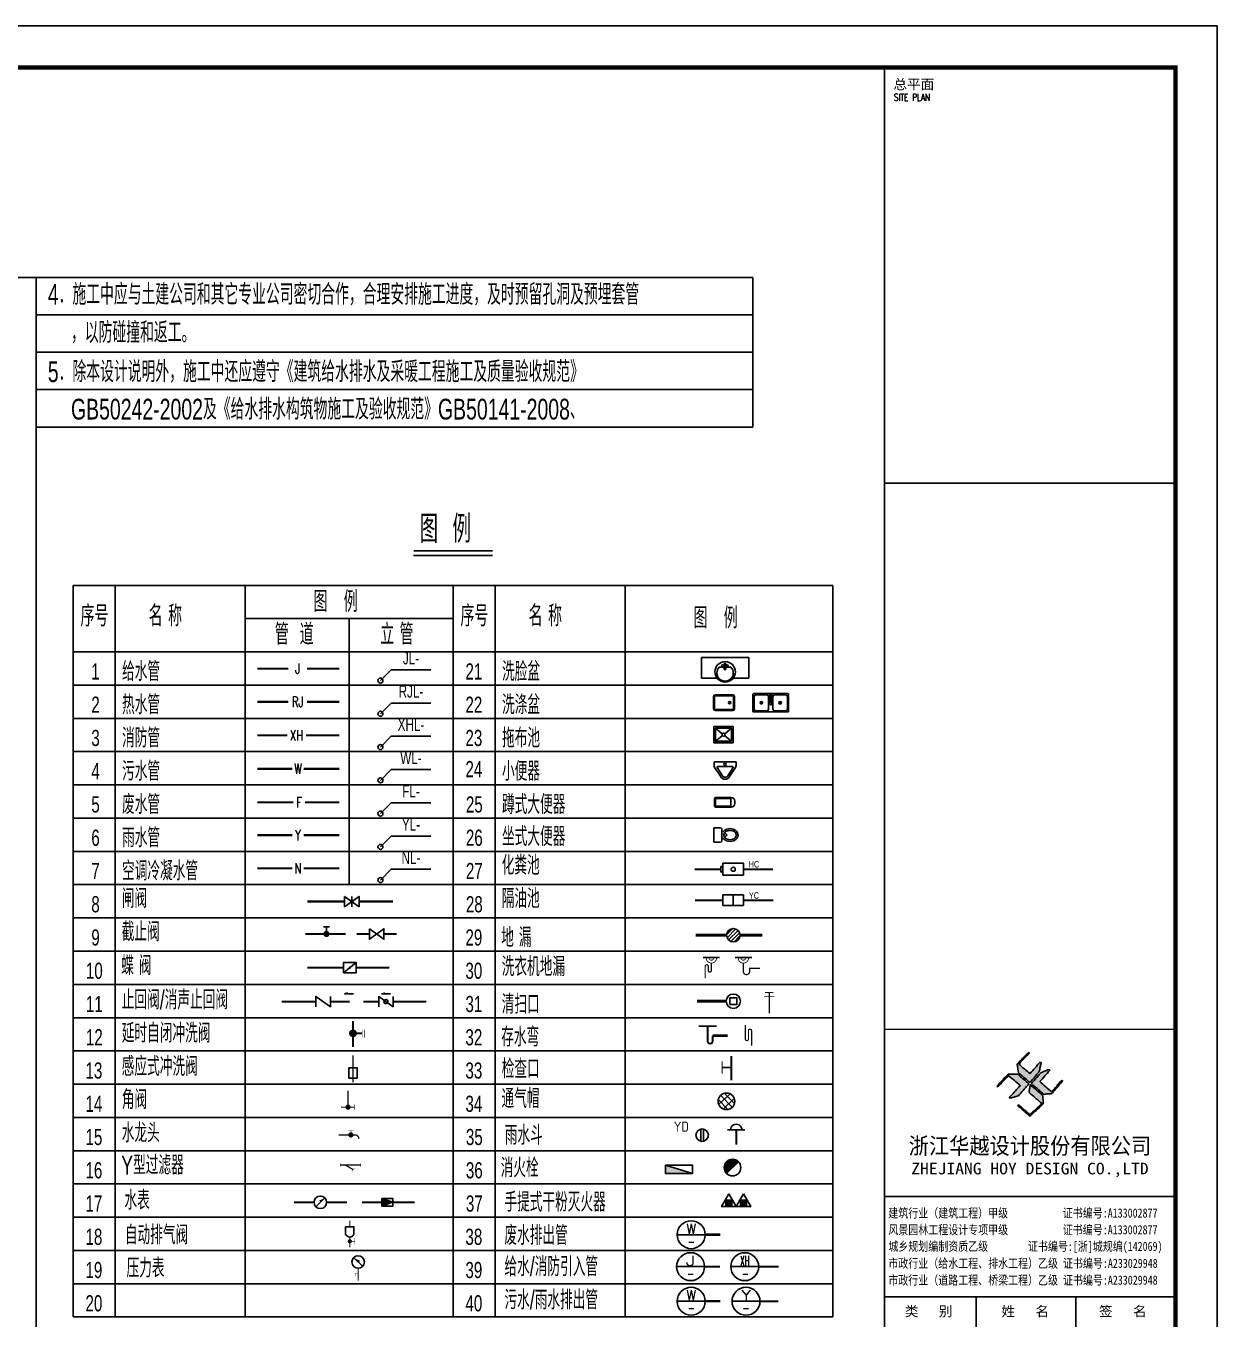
# Model space of a CAD drawing. Extents: x -216126 to 1846968, y -229642 to 543368.
# Drawn here: x 428894 to 457549, y 446515 to 477628 of the extents above; entities that cross this region are included whole.
import ezdxf
from ezdxf.enums import TextEntityAlignment as Align

# ---------------------------------------------------------------- set-up
doc = ezdxf.new("R2010")
doc.units = 0
doc.header["$LTSCALE"] = 1000
doc.header["$MEASUREMENT"] = 0
doc.linetypes.add('CONTINOUS', pattern=[0])
for name, color, linetype in [('JZ_0', 7, 'Continuous'), ('JZ_TEXT', 4, 'Continuous'), ('PUB_TITLE', 171, 'Continuous'), ('S_WALL', 9, 'Continuous'), ('TK', 4, 'Continuous'), ('TWT_TEXT', 7, 'Continuous')]:
    doc.layers.add(name, color=color, linetype=linetype)
doc.styles.add('-宋体', font='', dxfattribs={"width": 0.8})
doc.styles.add('_HZTXT', font='HZTXT_E', dxfattribs={"width": 0.8, "bigfont": 'HZTXT'})
doc.styles.add('COMPLEX', font='COMPLEX')
doc.styles.add('DIM_FONT', font='SIMPLEX', dxfattribs={"width": 0.7, "bigfont": 'GBCBIG'})
doc.styles.add('DXF', font='ros.shx', dxfattribs={"width": 0.7, "bigfont": 'hzs.shx'})
doc.styles.add('GPS_HZ', font='hztxt_e.shx', dxfattribs={"width": 0.7, "bigfont": 'hztxt.shx'})
doc.styles.add('HT', font='simhei.ttf', dxfattribs={"width": 0.8})
doc.styles.add('HZ', font='rs', dxfattribs={"width": 0.8, "bigfont": 'hztxt'})
doc.styles.add('ROMANS', font='romans', dxfattribs={"width": 0.65, "height": 231.275})
doc.styles.get("Standard").update_dxf_attribs({"font": 'gbenor.shx', "bigfont": 'gbcbig.shx'})
doc.styles.add('图签宋体', font='', dxfattribs={"height": 300})
doc.styles.add('图签黑体', font='simhei.ttf', dxfattribs={"height": 550})
doc.styles.get('-宋体').set_extended_font_data('SimSun')
doc.styles.get('图签宋体').set_extended_font_data('NSimSun')

# ---------------------------------------------------------------- blocks, each defined once
blk = doc.blocks.new('污水井编号')
blk.add_line((-336, 0), (336, 0))
blk.add_circle((0, 0), 336)
at = {"style": 'COMPLEX', "width": 0.914422}
blk.add_text('W', height=240, dxfattribs=at).set_placement((-114, 23), (116, 23), align=Align.FIT)
at = {"style": 'COMPLEX', "width": 1.762315}
blk.add_attdef('1', text='', height=230, dxfattribs=at).set_placement((-84, -276), (90, -276), align=Align.FIT)
blk = doc.blocks.new('$VA035_1')
for points, const_width in [([(-250, 0), (250, 0)], 30), ([(-250, -50), (-250, 50)], 10), ([(-128, 0), (67, -114)], 30), ([(250, -50), (250, 50)], 10), ([(35, -154), (99, -74)], 10)]:
    blk.add_lwpolyline(points, dxfattribs=dict(const_width=const_width))
at = {"flags": 1}
for tag in ['UNIT', 'WHAT', 'SPEC']:
    blk.add_attdef(tag, (0, 0), '', height=0.001, dxfattribs=at)
blk = doc.blocks.new('_LV11')
for p, q in [((-255, 0), (255, 0)), ((-305, -410), (-305, -50)), ((-275, -410), (-275, -50)), ((-255, -30), (255, -30)), ((275, -50), (275, -410)), ((305, -50), (305, -410)), ((255, -430), (-255, -430)), ((255, -460), (-255, -460))]:
    blk.add_line(p, q)
blk.add_circle((165, -230), 32.5)
for centre, radius, start, end in [((-255, -50), 50, 90, 180), ((255, -50), 50, 0, 90), ((-255, -50), 20, 90, 180), ((255, -50), 20, 0, 90), ((-255, -410), 50, 180, 270), ((-255, -410), 20, 180, 270), ((255, -410), 50, 270, 0), ((255, -410), 20, 270, 0)]:
    blk.add_arc(centre, radius, start, end)
blk = doc.blocks.new('_LV12')
for p, q in [((-250, -50), (-39, -219)), ((-250, -450), (-39, -281)), ((39, -219), (250, -50)), ((39, -281), (250, -450))]:
    blk.add_line(p, q)
for points in [[(300, -500), (300, 0), (-300, 0), (-300, -500)], [(250, -450), (250, -50), (-250, -50), (-250, -450)]]:
    blk.add_lwpolyline(points, close=True)
blk.add_circle((0, -250), 50)
blk = doc.blocks.new('_LV7')
for p, q in [((-170, -61), (-170, 0)), ((-170, 0), (170, 0)), ((170, -61), (170, 0)), ((-162, -88), (-69, -231)), ((-124, -91), (-43, -216)), ((-116, -76), (116, -76)), ((43, -216), (124, -91)), ((69, -231), (162, -88))]:
    blk.add_line(p, q)
blk.add_circle((0, -38), 17.7)
for centre, radius, start, end in [((-120, -61), 50, 180, 213.0863), ((-116, -86), 10, 90, 213.0863), ((116, -86), 10, 326.9137, 90), ((120, -61), 50, 326.9137, 0), ((0, -191), 80, 210, 330), ((0, -191), 50, 210, 330)]:
    blk.add_arc(centre, radius, start, end)
blk = doc.blocks.new('_LV6')
for p, q in [((-140, -340), (-140, -780)), ((-110, -340), (-110, -770)), ((100, -300), (-100, -300)), ((100, -330), (-100, -330)), ((110, -770), (110, -340)), ((140, -780), (140, -340)), ((140, -770), (-140, -770)), ((-30, -890), (30, -890))]:
    blk.add_line(p, q)
for centre, radius, start, end in [((-100, -340), 40, 90, 180), ((-100, -340), 10, 90, 180), ((100, -340), 40, 0, 90), ((100, -340), 10, 0, 90), ((-30, -780), 110, 180, 270), ((30, -780), 110, 270, 0)]:
    blk.add_arc(centre, radius, start, end)
blk = doc.blocks.new('_LV5')
for p, q in [((210, 0), (-210, 0)), ((-210, 0), (-210, -180)), ((210, -180), (210, 0)), ((160, -230), (-160, -230)), ((-101, -230), (-101, -254)), ((101, -230), (101, -254))]:
    blk.add_line(p, q)
blk.add_lwpolyline([(-135, -469, 0.080312), (-123, -544, 0.089014), (-92, -602, 0.104918), (-46, -639, 0.119812), (0, -650, 0.119812), (46, -639, 0.104918), (92, -602, 0.089014), (123, -544, 0.080312), (135, -469, 0.080312), (123, -395, 0.089014), (92, -337, 0.104918), (46, -300, 0.119812), (0, -288, 0.119812), (-46, -300, 0.104918), (-92, -337, 0.089014), (-123, -395, 0.080312)], format="xyb", close=True)
for points in [[(-39, -318, 0.073567), (-36, -339, 0.084454), (-27, -356, 0.10642), (-14, -368, 0.129709), (0, -372, 0.129709), (14, -368, 0.10642), (27, -356, 0.084454), (36, -339, 0.073567), (39, -318, 0.073567), (36, -298, 0.014016), (35, -295, 0.10642)], [(-35, -295, 0.013578), (-36, -298, 0.073567), (-39, -318, 0.073567)]]:
    blk.add_lwpolyline(points, format="xyb")
for centre, radius, start, end in [((-160, -180), 50, 180, 270), ((52, -453), 235, 141.2863, 161.6333), ((20, -427), 194, 134.8144, 141.2863), ((-151, -254), 50, 314.8144, 360), ((151, -254), 50, 180, 225.2555), ((-20, -427), 194, 38.7137, 45.2555), ((-52, -453), 235, 18.3667, 38.7137), ((160, -180), 50, 270, 360), ((102, -469), 287, 161.6333, 180), ((102, -469), 287, 180, 198.3667), ((52, -486), 235, 198.3667, 218.7137), ((20, -512), 194, 218.7137, 242.6714), ((0, -551), 150, 242.6714, 270), ((0, -551), 150, 270, 297.3286), ((-20, -512), 194, 297.3286, 321.2863), ((-52, -486), 235, 321.2863, 341.6333), ((-102, -469), 287, 0, 18.3667), ((-102, -469), 287, 341.6333, 360)]:
    blk.add_arc(centre, radius, start, end)
blk = doc.blocks.new('$QC001_2')
blk.add_line((-141, 59), (141, 341))
at = {"const_width": 200}
blk.add_lwpolyline([(71, 271, 0.668179), (-100, 200, 0.198912), (-71, 129, 1)], format="xyb", dxfattribs=at)
blk.add_circle((0, 200), 200)
at = {"style": 'HZ', "flags": 1}
for tag in ['UNIT', 'WHAT', 'SPEC']:
    blk.add_attdef(tag, (0, 0), '', height=0.0008, dxfattribs=at)
blk = doc.blocks.new('$QC001_5')
blk.add_line((-325, 200), (325, 0))
blk.add_lwpolyline([(325, 0), (325, 200), (-325, 200), (-325, 0)], close=True)
blk.add_solid([(-325, 200), (325, 200), (-325, 200), (325, 0)])
at = {"flags": 1}
for tag in ['UNIT', 'WHAT', 'SPEC']:
    blk.add_attdef(tag, (0, 0), '', height=0.001, dxfattribs=at)
blk = doc.blocks.new('$PS025_1')
blk.add_line((-598, 262), (-198, 262))
for points, const_width in [([(-525, 262, 1.067664), (-275, 262)], 20), ([(-455, 262, 1.159101), (-345, 262, 1.067664)], 20), ([(-400, 129), (-400, -75, 1), (-250, -75), (-250, 0), (0, 0)], 30)]:
    blk.add_lwpolyline(points, format="xyb", dxfattribs=dict(const_width=const_width))
at = {"style": 'HZ', "width": 0.7, "flags": 1}
for tag in ['UNIT', 'WHAT', 'SPEC']:
    blk.add_attdef(tag, (0, 0), '', height=0.001, dxfattribs=at)
blk = doc.blocks.new('$PS024_2')
blk.add_line((348, 500), (-52, 500))
for points, const_width in [([(0, 0), (0, 288, -1), (75, 288), (75, 188, 1), (150, 188), (150, 367)], 30), ([(275, 500, -1.067664), (25, 500)], 20), ([(205, 500, -1.159101), (95, 500, -1.067664)], 20)]:
    blk.add_lwpolyline(points, format="xyb", dxfattribs=dict(const_width=const_width))
at = {"style": 'HZ', "width": 0.7, "flags": 1}
for tag in ['WHAT', 'SPEC', 'UNIT']:
    blk.add_attdef(tag, (0, 0), '', height=0.001, dxfattribs=at)
blk = doc.blocks.new('$GS001_1')
at = {"const_width": 30}
blk.add_lwpolyline([(0, 0), (-400, 0, 0.443942), (-486, -95, -1.105826)], format="xyb", dxfattribs=at)
at = {"const_width": 15}
for points in [[(-231, 100), (-359, 100)], [(-296, 0), (-296, 100)]]:
    blk.add_lwpolyline(points, dxfattribs=at)
at = {"const_width": 62.5}
blk.add_lwpolyline([(-265, 0, -1), (-327, 0, -1)], format="xyb", close=True, dxfattribs=at)
at = {"flags": 1}
for tag in ['UNIT', 'WHAT', 'SPEC']:
    blk.add_attdef(tag, (0, 0), '', height=0.0001, dxfattribs=at)
blk = doc.blocks.new('$QC031_1')
blk.add_line((-93, 357), (93, 543))
blk.add_lwpolyline([(93, 543, 0, 50, 0), (-31, 456, 50, 50, 0)], format="xyseb")
for points, const_width in [([(0, 300), (0, 0)], 30), ([(0, 182), (75, 182), (75, 107)], 7.5)]:
    blk.add_lwpolyline(points, dxfattribs=dict(const_width=const_width))
blk.add_circle((0, 450), 150)
at = {"style": 'HZ', "flags": 1}
for tag in ['UNIT', 'WHAT', 'SPEC']:
    blk.add_attdef(tag, (0, 0), '', height=0.001, dxfattribs=at)
blk = doc.blocks.new('$PS004_0')
at = {"color": 7}
for p, q in [((-0.1, 0.49), (-0.1, -0.49)), ((0.1, 0.49), (0.1, -0.49))]:
    blk.add_line(p, q, dxfattribs=at)
blk.add_circle((0, 0), 0.5)
blk.add_text('YD', height=0.8).set_placement((-2.27, 0.29))
at = {"style": 'HZ', "flags": 1}
for tag in ['UNIT', 'WHAT', 'SPEC']:
    blk.add_attdef(tag, (0, 0), '', height=0.001, dxfattribs=at)
blk = doc.blocks.new('gps_fm_zf')
blk.add_line((0, 125), (0, -125))
blk.add_lwpolyline([(-175, 125), (-175, -125), (175, 125), (175, -125)], close=True)
blk = doc.blocks.new('GPS_fm_jzfx')
for p, q in [((-72, 170), (72, 170)), ((0, 73), (0, 170))]:
    blk.add_line(p, q)
at = {"const_width": 73.1}
blk.add_lwpolyline([(-37, 0, 1), (37, 0, 1)], format="xyb", close=True, dxfattribs=at)
blk = doc.blocks.new('GPS_fm_jzfd')
blk.add_lwpolyline([(-175, 125), (-175, -125), (175, 125), (175, -125)], close=True)
blk = doc.blocks.new('GPS_fm_df')
blk.add_line((-150, -125), (150, 125))
blk.add_lwpolyline([(-150, -125), (150, -125), (150, 125), (-150, 125)], close=True)
at = {"const_width": 29.3}
blk.add_lwpolyline([(-15, 0, 1), (15, 0, 1)], format="xyb", close=True, dxfattribs=at)
blk = doc.blocks.new('GPS_gs_xlpy')
for points, const_width in [([(170, 0), (170, 400)], 30), ([(0, 0), (320, 0)], 30), ([(320, -62), (320, 62)], 15)]:
    blk.add_lwpolyline(points, dxfattribs=dict(const_width=const_width))
at = {"const_width": 62.5}
blk.add_lwpolyline([(138.75, 0, -1), (201.25, 0, -1)], format="xyb", close=True, dxfattribs=at)
blk = doc.blocks.new('gps_感应式冲洗阀s')
at = {"const_width": 30}
blk.add_lwpolyline([(0, 0), (0, -650)], dxfattribs=at)
blk.add_lwpolyline([(-100, -550), (100, -550), (100, -300), (-100, -300)], close=True)
blk = doc.blocks.new('GPS_fm_dxf')
for p, q in [((-108, 187), (-25, 208)), ((111, 187), (-108, 187)), ((-25, 208), (-56, 187))]:
    blk.add_line(p, q)
blk.add_lwpolyline([(175, 125), (175, -125), (-175, 125), (-175, -125)])
blk.add_circle((0, 0), 50)
blk = doc.blocks.new('20080403110901')
blk.add_line((-504, 504), (504, 504))
blk.add_circle((0, 504), 504)
at = {"style": 'COMPLEX', "width": 1.058804}
blk.add_text('Y', height=360, dxfattribs=at).set_placement((-171, 539), (174, 539), align=Align.FIT)
at = {"style": 'COMPLEX', "width": 1.762315}
blk.add_attdef('1', text='', height=345, dxfattribs=at).set_placement((-126, 90), (135, 90), align=Align.FIT)
blk = doc.blocks.new('GPS_xf_swxfjbh')
blk.add_line((-336, 0), (336, 0))
blk.add_circle((0, 0), 336)
at = {"style": 'COMPLEX', "width": 0.502932}
blk.add_text('XH', height=240, dxfattribs=at).set_placement((-114, 23), (116, 23), align=Align.FIT)
at = {"style": 'COMPLEX', "width": 1.688885}
blk.add_attdef('1', text='', height=240, dxfattribs=at).set_placement((-84, -276), (90, -276), align=Align.FIT)
blk = doc.blocks.new('GPS_gs_swgsjbh')
blk.add_line((-336, 0), (336, 0))
blk.add_circle((0, 0), 336)
at = {"style": 'COMPLEX', "width": 1.828843}
blk.add_text('J', height=240, dxfattribs=at).set_placement((-114, 23), (116, 23), align=Align.FIT)
at = {"style": 'COMPLEX', "width": 1.762315}
blk.add_attdef('1', text='', height=230, dxfattribs=at).set_placement((-84, -276), (90, -276), align=Align.FIT)
blk = doc.blocks.new('GPS_ws_dbqpw')
at = {"linetype": 'CONTINOUS'}
blk.add_line((93, 229), (-330, 229), dxfattribs=at)
at = {"linetype": 'CONTINOUS', "const_width": 45}
blk.add_lwpolyline([(0, 0), (0, -131, -1), (-118, -131), (-118, 229)], format="xyb", dxfattribs=at)
blk = doc.blocks.new('GPS_ws_jxk')
for points, const_width in [([(-220, 0), (0, 0)], 45), ([(-220, 150), (-220, -150)], 25)]:
    blk.add_lwpolyline(points, dxfattribs=dict(const_width=const_width))
blk = doc.blocks.new('GPS_ws_tqm')
for p, q in [((0.81, 3.73), (-1.85, 1.3)), ((-1.4, 3.37), (1.3, 0.55)), ((-0.55, 3.93), (1.88, 1.46)), ((-1.95, 2.37), (0.26, 0.03)), ((1.85, 2.63), (-0.75, 0.19))]:
    blk.add_line(p, q)
blk.add_circle((-0.03, 1.99), 2)
blk = doc.blocks.new('雨水斗xt')
blk.add_line((0, 0), (205, 0))
blk.add_ellipse((103, 0), major_axis=(68.2, 0), ratio=1, start_param=-0.000001, end_param=3.141592)
blk = doc.blocks.new('手提式干粉灭火器')
h = blk.add_hatch()
h.set_pattern_fill('ANSI31', color=256, scale=225.365854, style=0)
h.set_pattern_definition([(45, (276289.086, 185586.136), (-19.9197154, 19.9197154), [])])
h.paths.add_polyline_path([(72, 158), (-72, 158), (-72, 19), (72, 19)])
for points in [[(0, 303), (-175, 0), (175, 0)], [(-72, 19), (72, 19), (72, 158), (-72, 158)]]:
    blk.add_lwpolyline(points, close=True)
blk = doc.blocks.new('GPS_ws_dlpm')
for p, q in [((-108, 9), (-9, 108)), ((-100, -40), (40, 100)), ((-76, -76), (76, 76)), ((-38, -101), (101, 38)), ((12, -107), (107, -12))]:
    blk.add_line(p, q)
blk.add_circle((0, 0), 108)
blk = doc.blocks.new('GPS_ws_qskpm')
blk.add_lwpolyline([(-55, -55), (55, -55), (55, 55), (-55, 55)], close=True)
blk.add_circle((0, 0), 115)
blk = doc.blocks.new('$PS003_1')
for points, const_width in [([(-125, 407), (125, 407)], 20), ([(-100, 500), (100, 500)], 20), ([(0, 500), (0, 0)], 30)]:
    blk.add_lwpolyline(points, dxfattribs=dict(const_width=const_width))
at = {"style": 'HZ', "width": 0.7, "flags": 1}
for tag in ['UNIT', 'WHAT', 'SPEC']:
    blk.add_attdef(tag, (0, 0), '', height=0.001, dxfattribs=at)
blk = doc.blocks.new('_E33IEP')
for p, q in [((44, -21), (44, 20)), ((44, 20), (194, 20)), ((135, 135), (135, 20)), ((194, 20), (194, -21)), ((194, -21), (44, -21)), ((135, -21), (135, -144))]:
    blk.add_line(p, q)
for centre, radius in [((248, -5), 246), ((106, 56), 26.7), ((105, -55), 26.7)]:
    blk.add_circle(centre, radius)
blk.add_arc((274, -5), 197, 225.2527, 134.7473)
at = {"style": 'DIM_FONT', "width": 0.8, "flags": 9}
for tag in ['XSIZE', 'YSIZE']:
    blk.add_attdef(tag, (0, 0), '', height=0.5, dxfattribs=at)
at = {"width": 0.8, "flags": 9}
for tag in ['XSIZE', 'YSIZE']:
    blk.add_attdef(tag, (2, -251), '', height=150, dxfattribs=at)
blk = doc.blocks.new('SC6')
for p, q in [((-6, 414), (-6, 14)), ((425, 434), (14, 434)), ((24, 364), (24, 64)), ((334, 404), (64, 404)), ((374, 364), (374, 64)), ((405, 217), (410, 315)), ((410, 375), (410, 315)), ((440, 315), (410, 315)), ((425, 434), (836, 434)), ((440, 375), (440, 315)), ((446, 217), (440, 315)), ((476, 364), (476, 64)), ((516, 404), (786, 404)), ((826, 364), (826, 64)), ((856, 414), (856, 14)), ((334, 24), (64, 24)), ((420, 235), (420, 225)), ((430, 235), (420, 235)), ((430, 235), (430, 225)), ((516, 24), (786, 24)), ((425, -6), (14, -6)), ((425, -6), (836, -6))]:
    blk.add_line(p, q)
for centre, radius in [((199, 214), 30), ((199, 214), 20), ((425, 195), 30), ((651, 214), 30), ((651, 214), 20)]:
    blk.add_circle(centre, radius)
for centre, radius, start, end in [((14, 414), 20, 90, 180), ((64, 364), 40, 90, 180), ((334, 364), 40, 0, 90), ((425, 375), 40, 292.0243, 607.9757), ((425, 375), 20, 318.5904, 581.4096), ((425, 375), 15, 0, 180), ((516, 364), 40, 90, 180), ((786, 364), 40, 0, 90), ((836, 414), 20, 0, 90), ((14, 14), 20, 180, 270), ((64, 64), 40, 180, 270), ((334, 64), 40, 270, 360), ((516, 64), 40, 180, 270), ((786, 64), 40, 270, 360), ((836, 14), 20, 270, 360)]:
    blk.add_arc(centre, radius, start, end)
blk = doc.blocks.new('$QC035_1')
blk.add_line((-93, -93), (93, 93))
blk.add_lwpolyline([(93, 93, 0, 50, 0), (-13, 22, 50, 50, 0)], format="xyseb")
blk.add_circle((0, 0), 150)
at = {"style": 'HZ', "flags": 1}
for tag in ['UNIT', 'WHAT', 'SPEC']:
    blk.add_attdef(tag, (0, 0), '', height=0.001, dxfattribs=at)
blk = doc.blocks.new('GPS_fm_swsb')
blk.add_hatch(color=256).paths.add_polyline_path([(175, 0), (-175, 125), (-175, -125)])
blk.add_lwpolyline([(-175, -125), (175, 0), (-175, 125)])
blk.add_lwpolyline([(-175, -125), (175, -125), (175, 125), (-175, 125)], close=True)
blk = doc.blocks.new('$VA026_2')
for points, const_width in [([(0, 499), (0, 649)], 30), ([(0, 251), (0, 0)], 30), ([(0, 149), (120, 149)], 15), ([(120, 229), (120, 79)], 15)]:
    blk.add_lwpolyline(points, dxfattribs=dict(const_width=const_width))
blk.add_lwpolyline([(-100, 499), (100, 499), (100, 319, -0.683235), (-100, 319), (-100, 499)], format="xyb")
at = {"const_width": 50}
blk.add_lwpolyline([(-25, 149, 1), (25, 149, 1)], format="xyb", close=True, dxfattribs=at)
at = {"style": 'HZ', "width": 0.7, "flags": 1}
for tag in ['UNIT', 'WHAT', 'SPEC']:
    blk.add_attdef(tag, (0, 0), '', height=0.001, dxfattribs=at)
blk = doc.blocks.new('A$C053D6479')
at = {"layer": 'PUB_TITLE'}
h = blk.add_hatch(color=256, dxfattribs=at)
h.dxf.hatch_style = 1
edge = h.paths.add_edge_path()
edge.add_spline(control_points=[(1026, 827), (1105, 920), (1188, 1008), (1266, 1102)], knot_values=[13, 13, 13, 13, 14, 14, 14, 14], degree=3, periodic=0)
edge.add_spline(control_points=[(1266, 1102), (1258, 1111), (1249, 1119), (1239, 1116)], knot_values=[12, 12, 12, 12, 13, 13, 13, 13], degree=3, periodic=0)
edge.add_spline(control_points=[(1239, 1116), (1210, 1107), (1179, 1092), (1144, 1077)], knot_values=[11, 11, 11, 11, 12, 12, 12, 12], degree=3, periodic=0)
edge.add_spline(control_points=[(1144, 1077), (1109, 1063), (1069, 1053), (1047, 1038)], knot_values=[10, 10, 10, 10, 11, 11, 11, 11], degree=3, periodic=0)
edge.add_spline(control_points=[(1047, 1038), (1028, 1026), (1007, 992), (991, 972)], knot_values=[9, 9, 9, 9, 10, 10, 10, 10], degree=3, periodic=0)
edge.add_spline(control_points=[(991, 972), (942, 913), (899, 868), (849, 810)], knot_values=[8, 8, 8, 8, 9, 9, 9, 9], degree=3, periodic=0)
edge.add_spline(control_points=[(849, 810), (842, 801), (822, 776), (822, 775)], knot_values=[7, 7, 7, 7, 8, 8, 8, 8], degree=3, periodic=0)
edge.add_spline(control_points=[(822, 775), (823, 771), (848, 752), (859, 744)], knot_values=[6, 6, 6, 6, 7, 7, 7, 7], degree=3, periodic=0)
edge.add_spline(control_points=[(859, 744), (949, 670), (1035, 592), (1122, 521)], knot_values=[5, 5, 5, 5, 6, 6, 6, 6], degree=3, periodic=0)
edge.add_spline(control_points=[(1122, 521), (1153, 527), (1185, 530), (1217, 533)], knot_values=[4, 4, 4, 4, 5, 5, 5, 5], degree=3, periodic=0)
edge.add_spline(control_points=[(1217, 533), (1246, 535), (1293, 532), (1316, 542)], knot_values=[3, 3, 3, 3, 4, 4, 4, 4], degree=3, periodic=0)
edge.add_spline(control_points=[(1316, 542), (1327, 547), (1338, 565), (1349, 579)], knot_values=[2, 2, 2, 2, 3, 3, 3, 3], degree=3, periodic=0)
edge.add_spline(control_points=[(1349, 579), (1423, 670), (1507, 759), (1572, 848)], knot_values=[1, 1, 1, 1, 2, 2, 2, 2], degree=3, periodic=0)
edge.add_spline(control_points=[(1572, 848), (1564, 852), (1561, 861), (1551, 862)], knot_values=[0, 0, 0, 0, 1, 1, 1, 1], degree=3, periodic=0)
edge.add_spline(control_points=[(1551, 862), (1469, 769), (1393, 671), (1310, 579)], knot_values=[15, 15, 15, 15, 16, 16, 16, 16], degree=3, periodic=0)
edge.add_spline(control_points=[(1310, 579), (1216, 662), (1118, 742), (1026, 827)], knot_values=[14, 14, 14, 14, 15, 15, 15, 15], degree=3, periodic=0)
at = {"layer": 'TK'}
h = blk.add_hatch(color=256, dxfattribs=at)
h.dxf.hatch_style = 2
edge = h.paths.add_edge_path()
edge.add_spline(control_points=[(906, 946), (906, 946), (906, 946), (866, 899), (814, 839), (806, 829), (789, 806), (787, 806), (777, 804), (728, 856), (719, 864), (651, 922), (580, 978), (514, 1036), (509, 1106), (488, 1176), (479, 1247), (570, 1343), (663, 1436), (758, 1526), (764, 1523), (768, 1518), (774, 1515), (693, 1422), (599, 1343), (520, 1249), (607, 1171), (698, 1096), (789, 1021), (874, 1109), (950, 1206), (1031, 1298), (1066, 1286), (1054, 1262), (1045, 1224), (1036, 1188), (1031, 1158), (1024, 1121), (1020, 1104), (1017, 1085), (1012, 1071), (1004, 1052), (976, 1026), (956, 1003), (906, 946)], knot_values=[-1, 0, 0, 0, 0, 0.0001, 1, 1, 1, 2, 2, 2, 3, 3, 3, 4, 4, 4, 5, 5, 5, 6, 6, 6, 7, 7, 7, 8, 8, 8, 9, 9, 9, 10, 10, 10, 11, 11, 11, 12, 12, 12, 13, 13, 13, 14, 14, 14, 14], degree=3, periodic=0)
h = blk.add_hatch(color=256, dxfattribs=at)
h.dxf.hatch_style = 2
edge = h.paths.add_edge_path()
edge.add_spline(control_points=[(291, 452), (291, 452), (291, 452), (313, 470), (322, 480), (400, 566), (477, 652), (553, 736), (460, 815), (366, 894), (270, 970), (183, 883), (101, 791), (16, 703), (-18, 714), (9, 735), (28, 755), (103, 838), (192, 930), (266, 1005), (319, 1009), (387, 1005), (442, 1007), (456, 1008), (472, 1011), (485, 1007), (507, 1000), (534, 967), (555, 949), (624, 891), (699, 833), (760, 773), (689, 691), (614, 604), (539, 517), (529, 505), (516, 487), (506, 482), (492, 475), (469, 472), (452, 467), (416, 456), (383, 448), (342, 438), (323, 433), (297, 422), (293, 440), (291, 452)], knot_values=[-1, 0, 0, 0, 0, 0.0001, 1, 1, 1, 2, 2, 2, 3, 3, 3, 4, 4, 4, 5, 5, 5, 6, 6, 6, 7, 7, 7, 8, 8, 8, 9, 9, 9, 10, 10, 10, 11, 11, 11, 12, 12, 12, 13, 13, 13, 14, 14, 14, 15, 15, 15, 15], degree=3, periodic=0)
h = blk.add_hatch(color=256, dxfattribs=at)
h.dxf.hatch_style = 2
edge = h.paths.add_edge_path()
edge.add_spline(control_points=[(662, 103), (662, 103), (662, 103), (616, 143), (568, 186), (545, 207), (518, 224), (499, 250), (501, 259), (511, 261), (516, 267), (609, 192), (696, 111), (785, 33), (883, 118), (977, 208), (1070, 298), (992, 373), (892, 456), (803, 534), (791, 544), (768, 561), (766, 569), (761, 588), (776, 634), (780, 655), (785, 690), (788, 721), (795, 746), (897, 661), (998, 576), (1097, 490), (1100, 425), (1106, 361), (1107, 294), (1018, 207), (925, 121), (830, 33), (818, 21), (800, 0), (787, 0), (768, -1), (725, 49), (712, 60), (662, 103)], knot_values=[-1, 0, 0, 0, 0, 0.0001, 1, 1, 1, 2, 2, 2, 3, 3, 3, 4, 4, 4, 5, 5, 5, 6, 6, 6, 7, 7, 7, 8, 8, 8, 9, 9, 9, 10, 10, 10, 11, 11, 11, 12, 12, 12, 13, 13, 13, 14, 14, 14, 14], degree=3, periodic=0)
for points, knots in [([(1031, 1298), (1066, 1286), (1054, 1262), (1045, 1224), (1036, 1188), (1031, 1158), (1024, 1121), (1020, 1104), (1017, 1085), (1012, 1071), (1004, 1052), (976, 1026), (956, 1003), (906, 946), (866, 899), (814, 839), (806, 829), (789, 806), (787, 806), (777, 804), (728, 856), (719, 864), (651, 922), (580, 978), (514, 1036), (509, 1106), (488, 1176), (479, 1247), (570, 1343), (663, 1436), (758, 1526), (764, 1523), (768, 1518), (774, 1515), (693, 1422), (599, 1343), (520, 1249), (607, 1171), (698, 1096), (789, 1021), (874, 1109), (950, 1206), (1031, 1298)], [0, 0, 0, 0, 1, 1, 1, 2, 2, 2, 3, 3, 3, 4, 4, 4, 5, 5, 5, 6, 6, 6, 7, 7, 7, 8, 8, 8, 9, 9, 9, 10, 10, 10, 11, 11, 11, 12, 12, 12, 13, 13, 13, 14, 14, 14, 14]), ([(555, 949), (624, 891), (699, 833), (760, 773), (689, 691), (614, 604), (539, 517), (529, 505), (516, 487), (506, 482), (492, 475), (469, 472), (452, 467), (416, 456), (383, 448), (342, 438), (323, 433), (297, 422), (293, 440), (291, 452), (313, 470), (322, 480), (400, 566), (477, 652), (553, 736), (460, 815), (366, 894), (270, 970), (183, 883), (101, 791), (16, 703), (-18, 714), (9, 735), (28, 755), (103, 838), (192, 930), (266, 1005), (319, 1009), (387, 1005), (442, 1007), (456, 1008), (472, 1011), (485, 1007), (507, 1000), (534, 967), (555, 949)], [0, 0, 0, 0, 1, 1, 1, 2, 2, 2, 3, 3, 3, 4, 4, 4, 5, 5, 5, 6, 6, 6, 7, 7, 7, 8, 8, 8, 9, 9, 9, 10, 10, 10, 11, 11, 11, 12, 12, 12, 13, 13, 13, 14, 14, 14, 15, 15, 15, 15]), ([(1551, 862), (1561, 861), (1564, 852), (1572, 848), (1507, 759), (1423, 670), (1349, 579), (1338, 565), (1327, 547), (1316, 542), (1293, 532), (1246, 535), (1217, 533), (1185, 530), (1153, 527), (1122, 521), (1035, 592), (949, 670), (859, 744), (848, 752), (823, 771), (822, 775), (822, 776), (842, 801), (849, 810), (899, 868), (942, 913), (991, 972), (1007, 992), (1028, 1026), (1047, 1038), (1069, 1053), (1109, 1063), (1144, 1077), (1179, 1092), (1210, 1107), (1239, 1116), (1249, 1119), (1258, 1111), (1266, 1102), (1188, 1008), (1105, 920), (1026, 827), (1118, 742), (1216, 662), (1310, 579), (1393, 671), (1469, 769), (1551, 862)], [0, 0, 0, 0, 1, 1, 1, 2, 2, 2, 3, 3, 3, 4, 4, 4, 5, 5, 5, 6, 6, 6, 7, 7, 7, 8, 8, 8, 9, 9, 9, 10, 10, 10, 11, 11, 11, 12, 12, 12, 13, 13, 13, 14, 14, 14, 15, 15, 15, 16, 16, 16, 16]), ([(1097, 490), (1100, 425), (1106, 361), (1107, 294), (1018, 207), (925, 121), (830, 33), (818, 21), (800, 0), (787, 0), (768, -1), (725, 49), (712, 60), (662, 103), (616, 143), (568, 186), (545, 207), (518, 224), (499, 250), (501, 259), (511, 261), (516, 267), (609, 192), (696, 111), (785, 33), (883, 118), (977, 208), (1070, 298), (992, 373), (892, 456), (803, 534), (791, 544), (768, 561), (766, 569), (761, 588), (776, 634), (780, 655), (785, 690), (788, 721), (795, 746), (897, 661), (998, 576), (1097, 490)], [0, 0, 0, 0, 1, 1, 1, 2, 2, 2, 3, 3, 3, 4, 4, 4, 5, 5, 5, 6, 6, 6, 7, 7, 7, 8, 8, 8, 9, 9, 9, 10, 10, 10, 11, 11, 11, 12, 12, 12, 13, 13, 13, 14, 14, 14, 14])]:
    blk.add_open_spline(points, degree=3, knots=knots, dxfattribs=at)
blk = doc.blocks.new('GeYuanFrame_38537115', base_point=(20.09, 4.53))
at = {"layer": 'PUB_TITLE'}
for points in [[(803.09, 235.33), (803.09, 292.73)], [(827.09, 235.33), (827.09, 292.73)]]:
    blk.add_lwpolyline(points, dxfattribs=at)
at = {"layer": 'TK'}
blk.add_line((781.09, 316.93), (851.09, 316.93), dxfattribs=at)
blk.add_lwpolyline([(20.09, 4.53), (20.09, 598.53), (861.09, 598.53), (861.09, 4.53)], close=True, dxfattribs=at)
at = {"layer": 'TK', "const_width": 1}
blk.add_lwpolyline([(45.09, 588.53), (851.09, 588.53), (851.09, 14.53), (45.09, 14.53)], close=True, dxfattribs=at)
at = {"layer": 'TK'}
for points, const_width in [([(781.09, 588.53), (781.09, 14.53)], 0.4), ([(781.09, 488.5), (851.09, 488.5)], 0.35), ([(781.09, 357.14), (851.09, 357.14)], 0.35), ([(781.09, 292.73), (851.09, 292.73)], 0.35), ([(781.09, 292.73), (851.09, 292.73)], 0.35)]:
    blk.add_lwpolyline(points, dxfattribs=dict(at, const_width=const_width))
blk.add_lwpolyline([(781.09, 292.73), (851.09, 292.73)], dxfattribs=at)
at = {"layer": 'PUB_TITLE', "xscale": 0.01000000000021828, "yscale": 0.01000000000021828, "zscale": 0.01}
blk.add_blockref('A$C053D6479', (808.19, 336.27), dxfattribs=at)
at = {"layer": 'TK', "style": '图签宋体'}
for s, p in [('总平面', (783.23, 583.28)), ('类   别', (785.97, 288.09)), ('姓   名', (809.2, 288.09)), ('签   名', (832.68, 288.09))]:
    blk.add_text(s, height=2.4, dxfattribs=at).set_placement(p)
at = {"layer": 'TK'}
for s, height, style, width, p in [('SITE PLAN', 1.697, 'ROMANS', 0.76, (783.35, 580.49)), ('建筑行业（建筑工程）甲级           证书编号:A133002877', 2.2, '-宋体', 0.8, (782, 311.83)), ('风景园林工程设计专项甲级           证书编号:A133002877', 2.2, '-宋体', 0.8, (782, 307.81)), ('城乡规划编制资质乙级        证书编号:[浙]城规编(142069)', 2.2, '-宋体', 0.8, (782, 303.82)), ('市政行业（给水工程、排水工程）乙级 证书编号:A233029948', 2.2, '-宋体', 0.8, (782, 299.74)), ('市政行业（道路工程、桥梁工程）乙级 证书编号:A233029948', 2.2, '-宋体', 0.8, (782, 295.69))]:
    blk.add_text(s, height=height, dxfattribs=dict(at, style=style, width=width)).set_placement(p)
for s, height, style, width, p in [('浙江华越设计股份有限公司', 3.96, 'HT', 0.9, (816.07, 329.16)), ('ZHEJIANG HOY DESIGN CO.,LTD', 2.8, '图签黑体', 1.11, (816.06, 323.29))]:
    blk.add_text(s, height=height, dxfattribs=dict(at, style=style, width=width)).set_placement(p, align=Align.MIDDLE)

msp = doc.modelspace()

# ---------------------------------------------------------------- linework, layer by layer
at = {"layer": 'JZ_0', "color": 8}
for p, q in [((428645.5, 471577), (446378.6, 471577)), ((429142.3, 420277), (429145.6, 471577)), ((446378.6, 471577), (446378.6, 467977)), ((429145.6, 470677), (446378.6, 470677)), ((429145.6, 469777), (446378.6, 469777)), ((429145.6, 468877), (446378.6, 468877)), ((429145.6, 467977), (446378.6, 467977)), ((430028.8, 462567.6), (448308.5, 462567.6)), ((430028.8, 461767.6), (448308.5, 461767.6)), ((430028.8, 460967.6), (448308.5, 460967.6)), ((430028.8, 460167.6), (448308.5, 460167.6)), ((430028.8, 459367.6), (448308.5, 459367.6)), ((430028.8, 458567.6), (448308.5, 458567.6)), ((430028.8, 457767.6), (448308.5, 457767.6)), ((430028.8, 456967.6), (448308.5, 456967.6)), ((430028.8, 456167.6), (448308.5, 456167.6)), ((430028.8, 455367.6), (448308.5, 455367.6)), ((430028.8, 454567.6), (448308.5, 454567.6)), ((430028.8, 453767.6), (448308.5, 453767.6)), ((430028.8, 452967.6), (448308.5, 452967.6)), ((430028.8, 452167.6), (448308.5, 452167.6)), ((430028.8, 451367.6), (448308.5, 451367.6)), ((430028.8, 450567.6), (448308.5, 450567.6)), ((430028.8, 449767.6), (448308.5, 449767.6)), ((430028.8, 448967.6), (448308.5, 448967.6)), ((430028.8, 448167.6), (448308.5, 448167.6)), ((430028.8, 447367.6), (448308.5, 447367.6))]:
    msp.add_line(p, q, dxfattribs=at)
at = {"layer": 'JZ_TEXT'}
msp.add_line((438215.4, 464886.8), (440121.9, 464886.8), dxfattribs=at)
at = {"layer": 'JZ_TEXT', "const_width": 41.7}
msp.add_lwpolyline([(438224.4, 464998.6), (440125.5, 464998.6)], dxfattribs=at)
at = {"layer": 'TWT_TEXT'}
for p, q in [((430028.8, 464167.6), (448308.5, 464167.6)), ((430028.8, 464167.6), (430028.8, 446567.6)), ((431040.6, 464167.6), (431040.6, 446567.6)), ((434168.7, 464167.6), (434168.7, 446567.6)), ((439168.7, 464167.6), (439168.7, 446567.6)), ((440180.5, 464167.6), (440180.5, 446567.6)), ((443308.5, 464167.6), (443308.5, 446567.6)), ((448308.5, 464167.6), (448308.5, 446567.6)), ((434168.7, 463367.6), (439168.7, 463367.6)), ((436668.7, 463367.6), (436668.7, 456967.6)), ((446282.3, 462435.8), (445145, 462435.8)), ((445145, 462435.8), (445145, 461935.8)), ((446282.3, 462435.8), (446282.3, 461935.8)), ((437423.2, 461877.5), (437682.5, 462136.9)), ((437682.5, 462136.9), (438632.5, 462136.9)), ((445519.4, 461935.8), (445145, 461935.8)), ((445519.4, 461935.8), (445487.2, 461935.8)), ((446282.3, 461935.8), (445907.8, 461935.8)), ((437423.2, 461077.5), (437682.5, 461336.9)), ((437682.5, 461336.9), (438632.5, 461336.9)), ((437423.2, 460277.5), (437682.5, 460536.9)), ((437682.5, 460536.9), (438632.5, 460536.9)), ((437423.2, 459477.5), (437682.5, 459736.9)), ((437682.5, 459736.9), (438632.5, 459736.9)), ((437423.2, 458677.5), (437682.5, 458936.9)), ((437682.5, 458936.9), (438632.5, 458936.9)), ((437423.2, 457877.5), (437682.5, 458136.9)), ((437682.5, 458136.9), (438632.5, 458136.9)), ((445660.3, 457484.5), (446158, 457484.5)), ((445660.3, 457192.7), (445660.3, 457484.5)), ((446158, 457484.5), (446158, 457192.7)), ((437423.2, 457077.5), (437682.5, 457336.9)), ((437682.5, 457336.9), (438632.5, 457336.9)), ((446158, 457192.7), (445660.3, 457192.7)), ((445661.4, 456723.7), (446159.1, 456723.7)), ((445661.4, 456462.4), (445661.4, 456723.7)), ((445661.4, 456462.4), (445661.4, 456723.7)), ((446159.1, 456462.4), (445661.4, 456462.4)), ((445723.6, 456723.7), (446096.9, 456723.7)), ((446096.9, 456462.4), (445723.6, 456462.4)), ((445910.3, 456723.7), (445910.3, 456462.4)), ((445910.3, 456723.7), (445910.3, 456462.4)), ((446159.1, 456723.7), (446159.1, 456462.4)), ((436557, 454341.8), (436639.8, 454362.5)), ((436775.7, 454341.8), (436557, 454341.8)), ((436639.8, 454362.5), (436608.6, 454341.8)), ((430028.8, 446567.6), (448308.5, 446567.6))]:
    msp.add_line(p, q, dxfattribs=at)
for points, const_width in [([(434460.8, 462166.6), (435207.4, 462166.6)], 50), ([(435657.4, 462166.6), (436434.4, 462166.6)], 50), ([(434460.8, 461366.6), (435207.4, 461366.6)], 50), ([(435657.4, 461366.6), (436434.4, 461366.6)], 50), ([(434460.8, 460561.3), (435180.6, 460561.3)], 50), ([(435630.6, 460561.3), (436434.4, 460561.3)], 50), ([(434460.8, 459755), (435301.2, 459755)], 50), ([(435576.2, 459755), (436434.4, 459755)], 50), ([(434460.8, 458949.3), (435331.2, 458949.3)], 50), ([(435606.2, 458949.3), (436434.4, 458949.3)], 50), ([(434460.8, 458158.6), (435301.2, 458158.6)], 50), ([(435576.2, 458158.6), (436434.4, 458158.6)], 50), ([(434460.8, 457358.6), (435301.2, 457358.6)], 50), ([(435576.2, 457358.6), (436434.4, 457358.6)], 50), ([(444979.1, 457338.6), (445610.6, 457338.6)], 50), ([(446158, 457338.6), (446868.8, 457338.6)], 50), ([(435666.3, 456561.6), (436560.6, 456561.6)], 50), ([(436910.6, 456561.6), (437727.1, 456561.6)], 50), ([(444988.1, 456593), (445661.4, 456593)], 50), ([(446159.1, 456593), (446874.6, 456593)], 50), ([(435616.9, 455781.1), (436583.4, 455781.1)], 50), ([(436852.8, 455781.1), (437157.2, 455781.1)], 50), ([(437507.2, 455781.1), (437817, 455781.1)], 50), ([(445749.2, 455751), (445003.9, 455751)], 70), ([(446073.2, 455751), (446606.1, 455751)], 70), ([(435666.3, 454970.7), (436537.9, 454970.7)], 50), ([(436837.9, 454970.7), (437633.8, 454970.7)], 50), ([(435044.2, 454154.4), (435868, 454154.4)], 50), ([(436218, 454154.4), (436679.8, 454154.4)], 50), ([(437014.1, 454154.4), (437383.9, 454154.4)], 50), ([(437726.9, 454154.4), (438530, 454154.4)], 50), ([(445739.5, 454164.6), (445037.1, 454164.6)], 70), ([(436761.5, 453686.6), (436761.5, 453062.1)], 45), ([(436761.5, 453391.1), (436986.5, 453391.1)], 45), ([(436982.9, 453480.5), (436982.9, 453285.5)], 10), ([(437042.9, 453480.5), (437042.9, 453285.5)], 10), ([(445413.1, 453334.2), (445776.2, 453334.2)], 70), ([(445862.5, 452263.8), (445862.5, 452842.8)], 50), ([(445981.8, 450715.2), (445981.8, 451068)], 50), ([(435347.4, 449326.9), (435826.5, 449326.9)], 50), ([(436126.5, 449326.9), (436614.8, 449326.9)], 50), ([(436979.1, 449326.9), (437458.3, 449326.9)], 50), ([(437720.8, 449326.9), (438246.6, 449326.9)], 50), ([(445233.7, 448545.6), (445595.6, 448545.6)], 60), ([(445219.1, 447777.6), (445595, 447777.6)], 50), ([(446522, 447777.6), (446999.4, 447777.6)], 50), ([(445233.7, 446945.6), (445595.6, 446945.6)], 60), ([(446552.5, 446945.6), (446992.1, 446945.6)], 50)]:
    msp.add_lwpolyline(points, dxfattribs=dict(at, const_width=const_width))
msp.add_lwpolyline([(445610.6, 457403.5), (445660.3, 457403.5), (445660.3, 457273.8), (445610.6, 457273.8)], close=True, dxfattribs=at)
msp.add_lwpolyline([(436218, 454279.4), (436218, 454029.4), (435868, 454279.4), (435868, 454029.4)], dxfattribs=at)
at = {"layer": 'TWT_TEXT', "const_width": 93.8}
msp.add_lwpolyline([(436714.6, 453391.1, 1), (436808.4, 453391.1, 1)], format="xyb", close=True, dxfattribs=at)
at = {"layer": 'TWT_TEXT', "const_width": 30}
msp.add_lwpolyline([(446351, 453092.6), (446351, 453454.3, 1), (446276, 453454.3), (446276, 453254.3, -1), (446201, 453254.3), (446201, 453589)], format="xyb", dxfattribs=at)
at = {"layer": 'TWT_TEXT'}
for centre, radius in [((437423.2, 461877.5), 60), ((437423.2, 461077.5), 60), ((437423.2, 460277.5), 60), ((437423.2, 459477.5), 60), ((437423.2, 458677.5), 60), ((437423.2, 457877.5), 60), ((445909.2, 457338.6), 49.8), ((445909.2, 457338.6), 49.8), ((437423.2, 457077.5), 60)]:
    msp.add_circle(centre, radius, dxfattribs=at)

# ---------------------------------------------------------------- block references
at = {"layer": 'S_WALL', "xscale": 100, "yscale": 100, "zscale": 100}
msp.add_blockref('GeYuanFrame_38537115', (373449.5, 418228.2), dxfattribs=at)
at = {"layer": 'TWT_TEXT', "xscale": -1, "rotation": 90}
msp.add_blockref('_E33IEP', (445709.1, 462335.8), dxfattribs=at)
at = {"layer": 'TWT_TEXT'}
for name, p, xscale, yscale, zscale in [('_LV11', (445685.6, 461536.4), 0.8294399995356798, 0.8294399995356798, 0.8294399995356798), ('_LV12', (445675.3, 460769.5), 0.7775999996811152, 0.7775999996811152, 0.7775999996811152), ('_LV7', (445714.6, 459925.7), 1.555200000293553, 1.555200000293553, 1.555200000293553), ('GPS_ws_dlpm', (445911.2, 455751), 1.5, 1.5, 1.5), ('GPS_fm_dxf', (437555.4, 454154.4), 0.9800000004470348, 0.9800000004470348, 0.9800000004470348), ('GPS_ws_qskpm', (445912, 454164.6), 1.5, 1.5, 1.5), ('GPS_ws_tqm', (445749.9, 451556.4), 100, 100, 100), ('$PS004_0', (445161.1, 450939.5), 300, 300, 300), ('雨水斗xt', (445775.3, 451068), 2, 2, 2)]:
    msp.add_blockref(name, p, dxfattribs=dict(at, xscale=xscale, yscale=yscale, zscale=zscale))
at = {"layer": 'TWT_TEXT', "xscale": -1}
for name, p in [('SC6', (447236.5, 461129.5)), ('$GS001_1', (436417.2, 450945.4)), ('$QC031_1', (436887.1, 447440.9))]:
    msp.add_blockref(name, p, dxfattribs=at)
at = {"layer": 'TWT_TEXT'}
for name, p, xscale, yscale, zscale, rotation in [('_LV6', (445212.6, 458948.4), 0.8294400000013411, 0.8294400000013411, 0.8294400000013411, 90), ('_LV5', (445445.1, 458161.7), 0.8294400000013411, 0.8294400000013411, 0.8294400000013411, 90), ('GPS_fm_swsb', (437589.5, 449326.9), -0.75, 0.75, 0.75, 180)]:
    msp.add_blockref(name, p, dxfattribs=dict(at, xscale=xscale, yscale=yscale, zscale=zscale, rotation=rotation))
for name, p in [('gps_fm_zf', (436735.6, 456561.6)), ('GPS_fm_jzfx', (436124.5, 455781.1)), ('GPS_fm_jzfd', (437332.2, 455781.1)), ('$PS024_2', (445234.2, 454714.4)), ('$PS025_1', (446553.4, 454952.1)), ('GPS_fm_df', (436687.9, 454970.7)), ('$PS003_1', (446776.3, 453873.9)), ('GPS_ws_dbqpw', (445413.1, 453334.2)), ('gps_感应式冲洗阀s', (436763.2, 452863.3)), ('GPS_ws_jxk', (445862.5, 452569.9)), ('GPS_gs_xlpy', (436474.9, 451614.1)), ('$VA035_1', (436703, 450225)), ('$QC001_2', (445891.9, 449960.1)), ('$QC035_1', (435976.5, 449326.9)), ('手提式干粉灭火器', (445805.3, 449223.2)), ('手提式干粉灭火器', (446155.1, 449223.2)), ('$VA026_2', (436686.6, 448239.1))]:
    msp.add_blockref(name, p, dxfattribs=at)
at = {"layer": 'TWT_TEXT', "rotation": 180}
msp.add_blockref('$QC001_5', (444604.7, 450220), dxfattribs=at)
at = {"layer": 'TWT_TEXT'}
ref = msp.add_blockref('污水井编号', (444897.7, 448545.6), dxfattribs=at)
ref.add_attrib('1', '-', dxfattribs={"layer": '0', "height": 230, "style": 'COMPLEX', "width": 0.881157}).set_placement((444814, 448269.8), (444987.7, 448269.8), align=Align.FIT)
ref = msp.add_blockref('GPS_gs_swgsjbh', (444883.1, 447777.6), dxfattribs=at)
ref.add_attrib('1', '-', dxfattribs={"layer": '0', "height": 230, "style": 'COMPLEX', "width": 0.881157}).set_placement((444799.4, 447501.8), (444973.1, 447501.8), align=Align.FIT)
ref = msp.add_blockref('GPS_xf_swxfjbh', (446186, 447777.6), dxfattribs=at)
ref.add_attrib('1', '-', dxfattribs={"layer": '0', "height": 240, "style": 'COMPLEX', "width": 0.844442}).set_placement((446111.3, 447495.9), (446285, 447495.9), align=Align.FIT)
ref = msp.add_blockref('污水井编号', (444897.7, 446945.6), dxfattribs=at)
ref.add_attrib('1', '-', dxfattribs={"layer": '0', "height": 230, "style": 'COMPLEX', "width": 0.881157}).set_placement((444814, 446669.8), (444987.7, 446669.8), align=Align.FIT)
ref = msp.add_blockref('20080403110901', (446216.5, 446609.6), dxfattribs=dict(at, xscale=0.666666666045785, yscale=0.666666666045785, zscale=0.666666666045785))
ref.add_attrib('1', '-', dxfattribs={"layer": '0', "height": 230, "style": 'COMPLEX', "width": 0.881157}).set_placement((446132.8, 446669.8), (446306.5, 446669.8), align=Align.FIT)

# ---------------------------------------------------------------- texts
at = {"layer": 'JZ_TEXT', "style": 'DXF', "width": 0.7}
for s, height, p in [('4．施工中应与土建公司和其它专业公司密切合作，合理安排施工进度，及时预留孔洞及预埋套管', 500, (429421.3, 470917.2)), ('，以防碰撞和返工。', 500, (429979.2, 470001.7)), ('5．除本设计说明外，施工中还应遵守《建筑给水排水及采暖工程施工及质量验收规范》', 500, (429421.3, 469058.2)), ('GB50242-2002及《给水排水构筑物施工及验收规范》GB50141-2008、', 500, (429979.2, 468157.2)), ('图  例', 666.67, (438366, 465190))]:
    msp.add_text(s, height=height, dxfattribs=at).set_placement(p)
at = {"layer": 'TWT_TEXT', "style": 'DXF', "width": 0.7}
for s, height, p in [('图   例', 504.17, (435812.9, 463524.9)), ('序号', 504.17, (430209.7, 463182.2)), ('名 称', 504.17, (431849, 463182.2)), ('序号', 504.17, (439349.5, 463182.2)), ('名 称', 504.17, (440988.9, 463182.2)), ('图   例', 504.17, (444952.7, 463132)), ('管  道', 504.17, (434882.9, 462738.4)), ('立 管', 504.17, (437417.7, 462738.4)), ('给水管', 458.33, (431207.9, 461868.3)), ('洗脸盆', 458.33, (440347.7, 461868.3)), ('1', 389.6, (430468.6, 461902.1)), ('21', 389.58, (439467.5, 461902.1)), ('2', 389.6, (430468.6, 461102.1)), ('热水管', 458.33, (431207.9, 461068.3)), ('22', 389.58, (439467.5, 461102.1)), ('洗涤盆', 458.33, (440347.7, 461068.3)), ('3', 389.6, (430468.6, 460302.1)), ('消防管', 458.33, (431207.9, 460268.3)), ('23', 389.58, (439467.5, 460302.1)), ('拖布池', 458.33, (440347.7, 460268.3)), ('4', 389.6, (430468.6, 459502.1)), ('污水管', 458.33, (431207.9, 459468.3)), ('24', 389.58, (439467.5, 459552.3)), ('小便器', 458.33, (440347.7, 459468.3)), ('5', 389.6, (430468.6, 458702.1)), ('废水管', 458.33, (431207.9, 458668.3)), ('25', 389.58, (439478.2, 458702.1)), ('蹲式大便器', 458.33, (440347.7, 458668.3)), ('6', 389.6, (430468.6, 457902.1)), ('雨水管', 458.33, (431207.9, 457868.3)), ('26', 389.58, (439478.2, 457902.1)), ('坐式大便器', 458.33, (440347.7, 457897.9)), ('化粪池', 458.33, (440340.3, 457204.6)), ('7', 389.6, (430468.6, 457102.1)), ('空调冷凝水管', 458.33, (431207.9, 457068.3)), ('27', 389.58, (439478.2, 457102.1)), ('闸阀', 458.33, (431200.5, 456404.6)), ('隔油池', 458.33, (440340.3, 456404.6)), ('8', 389.6, (430468.6, 456302.1)), ('28', 389.58, (439478.2, 456302.1)), ('9', 389.6, (430468.6, 455502.1)), ('截止阀', 458.33, (431200.5, 455604.6)), ('29', 389.58, (439467.5, 455502.1)), ('地 漏', 458.33, (440328.7, 455467.2)), ('蝶 阀', 458.33, (431187.4, 454792.4)), ('洗衣机地漏', 458.33, (440340.3, 454766.6)), ('10', 389.58, (430338.4, 454702.1)), ('30', 389.58, (439467.5, 454702.1)), ('11', 389.58, (430338.4, 453902.1)), ('止回阀/消声止回阀', 458.33, (431200.5, 453966.6)), ('31', 389.58, (439467.5, 453902.1)), ('清扫口', 458.33, (440340.3, 453861)), ('延时自闭冲洗阀', 458.33, (431200.5, 453166.6)), ('12', 389.58, (430338.4, 453102.1)), ('32', 389.58, (439467.5, 453102.1)), ('存水弯', 458.33, (440328.7, 453073.8)), ('13', 389.58, (430327.7, 452302.1)), ('感应式冲洗阀', 458.33, (431200.5, 452366.6)), ('33', 389.58, (439467.5, 452302.1)), ('检查口', 458.33, (440340.3, 452307.6)), ('角阀', 458.33, (431200.5, 451566.6)), ('通气帽', 458.33, (440335.3, 451592.8)), ('14', 389.58, (430327.7, 451502.1)), ('34', 389.58, (439467.5, 451502.1)), ('水龙头', 458.33, (431200.5, 450766.6)), ('雨水斗', 458.33, (440414.3, 450711.7)), ('15', 389.58, (430327.7, 450702.1)), ('35', 389.58, (439478.2, 450702.1)), ('16', 389.58, (430327.7, 449902.1)), ('Y型过滤器', 458.33, (431187.4, 449992.4)), ('36', 389.58, (439478.2, 449902.1)), ('消火栓', 458.33, (440315.5, 449927.2)), ('水表', 458.33, (431265.9, 449148.7)), ('手提式干粉灭火器', 458.33, (440405.7, 449101.7)), ('17', 389.58, (430327.7, 449102.1)), ('37', 389.58, (439478.2, 449102.1)), ('18', 389.58, (430327.7, 448302.1)), ('自动排气阀', 458.33, (431274.5, 448311.7)), ('38', 389.58, (439467.5, 448302.1)), ('废水排出管', 458.33, (440405.7, 448301.7)), ('给水/消防引入管', 458.33, (440405.7, 447548.8)), ('19', 389.58, (430327.7, 447502.1)), ('压力表', 458.33, (431315.8, 447516.5)), ('39', 389.58, (439467.5, 447502.1)), ('20', 389.58, (430327.7, 446702.1)), ('40', 389.58, (439467.5, 446702.1)), ('污水/雨水排出管', 458.33, (440405.7, 446748.8))]:
    msp.add_text(s, height=height, dxfattribs=at).set_placement(p)
at = {"layer": 'TWT_TEXT', "style": 'GPS_HZ', "width": 0.7}
for s, p in [('JL-', (438157.5, 462176.9)), ('RJL-', (438157.5, 461376.9)), ('XHL-', (438157.5, 460576.9)), ('WL-', (438157.5, 459776.9)), ('FL-', (438157.5, 458976.9)), ('YL-', (438157.5, 458176.9)), ('NL-', (438157.5, 457376.9))]:
    msp.add_text(s, height=300, dxfattribs=at).set_placement(p, align=Align.BOTTOM_CENTER)
at = {"layer": 'TWT_TEXT', "width": 0.7}
for s, height, style, p in [('J', 250, 'HZ', (435432.4, 462166.6)), ('RJ', 250, 'HZ', (435432.4, 461366.6)), ('XH', 250, 'HZ', (435405.6, 460561.3)), ('W', 250, 'HZ', (435438.7, 459755)), ('F', 250, 'HZ', (435468.7, 458949.3)), ('Y', 250, 'HZ', (435438.7, 458158.6)), ('N', 250, 'HZ', (435438.7, 457358.6)), ('HC', 155.52, '_HZTXT', (446407.2, 457458.6)), ('YC', 155.52, '_HZTXT', (446408.3, 456708.8))]:
    msp.add_text(s, height=height, dxfattribs=dict(at, style=style)).set_placement(p, align=Align.MIDDLE)

doc.saveas('drawing.dxf')
